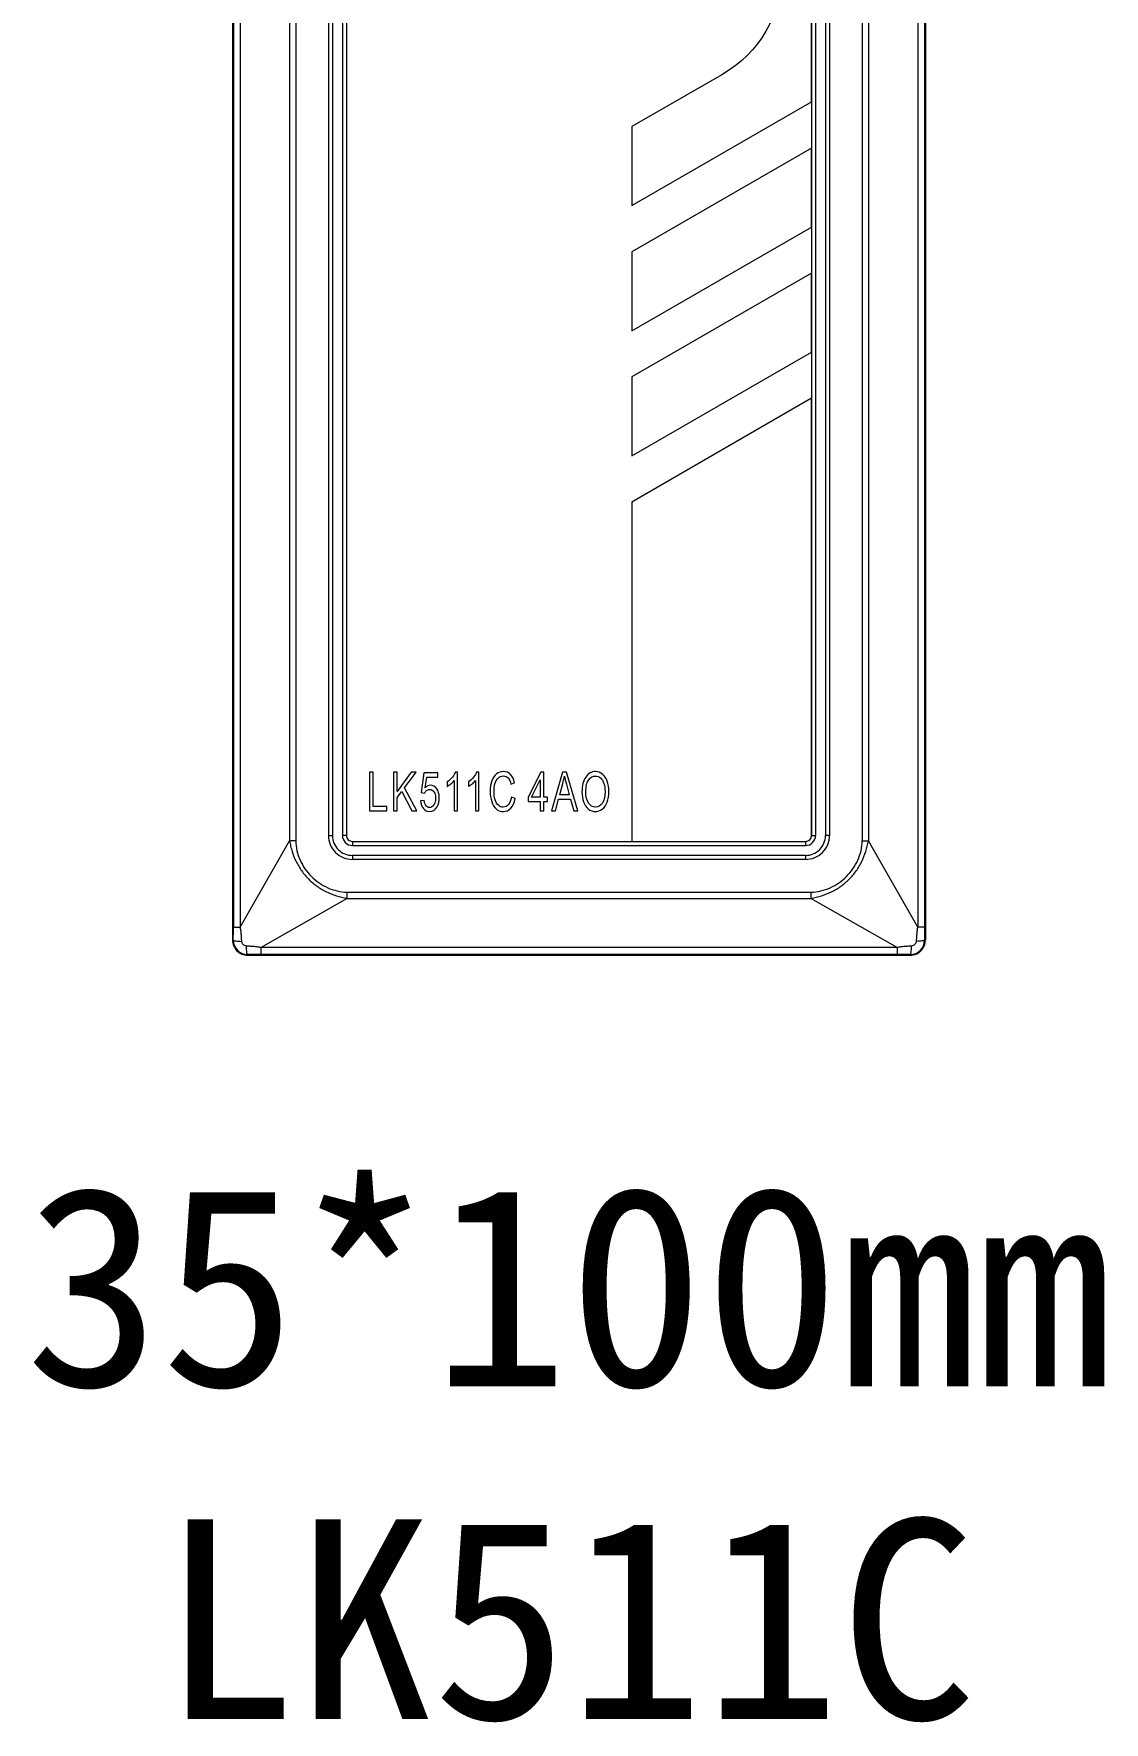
# Model space of a CAD drawing. Header units: millimetres. Extents: x 33157 to 59611, y -29750 to 1750.
# Drawn here: x 54262.1 to 54315.7, y -4055.3 to -3970.8 of the extents above; entities that cross this region are included whole.
import ezdxf

# ---------------------------------------------------------------- set-up
doc = ezdxf.new("R2010")
doc.units = ezdxf.units.MM
doc.layers.get('0').update_dxf_attribs({"lineweight": 18})
doc.layers.add('细实线', color=7, linetype='Continuous', lineweight=20)
doc.styles.add('WMF-宋体0', font='')
doc.styles.get('WMF-宋体0').set_extended_font_data('宋体')

msp = doc.modelspace()

# ---------------------------------------------------------------- linework, layer by layer
at = {"lineweight": 9}
for p, q in [((54272.014, -3917.66), (54272.014, -4016.16)), ((54272.052, -3918.324), (54272.052, -4015.496)), ((54272.394, -3918.324), (54272.394, -4015.496)), ((54306.335, -3918.324), (54306.335, -4015.496)), ((54306.677, -3918.324), (54306.677, -4015.496)), ((54306.714, -3917.66), (54306.714, -4016.16)), ((54274.86, -3922.641), (54274.86, -4011.179)), ((54275.177, -3922.641), (54275.177, -4011.179)), ((54276.814, -3922.91), (54276.814, -4010.91)), ((54277.014, -3922.91), (54277.014, -4010.91)), ((54277.514, -3922.91), (54277.514, -4010.91)), ((54277.714, -3922.91), (54277.714, -4010.91)), ((54301.014, -3922.91), (54301.014, -4010.91)), ((54301.214, -3922.91), (54301.214, -4010.91)), ((54301.714, -3922.91), (54301.714, -4010.91)), ((54301.914, -3922.91), (54301.914, -4010.91)), ((54303.552, -3922.641), (54303.552, -4011.179)), ((54303.868, -3922.641), (54303.868, -4011.179)), ((54274.86, -4011.179), (54274.86, -4011.179)), ((54275.177, -4011.179), (54275.177, -4011.179)), ((54277.014, -4010.91), (54277.014, -4010.91)), ((54277.714, -4010.91), (54277.714, -4010.91)), ((54278.014, -4011.21), (54278.014, -4011.21)), ((54278.014, -4011.21), (54278.014, -4011.41)), ((54300.714, -4011.21), (54300.714, -4011.21)), ((54300.714, -4011.21), (54300.714, -4011.21)), ((54300.714, -4011.21), (54300.714, -4011.41)), ((54300.714, -4011.21), (54300.714, -4011.21)), ((54300.714, -4011.41), (54300.714, -4011.41)), ((54301.214, -4010.91), (54301.214, -4010.91)), ((54301.914, -4010.91), (54301.914, -4010.91)), ((54303.868, -4011.179), (54303.868, -4011.179)), ((54278.014, -4011.91), (54278.014, -4011.91)), ((54278.014, -4011.91), (54278.014, -4012.11)), ((54300.714, -4011.91), (54300.714, -4011.91)), ((54300.714, -4011.91), (54300.714, -4011.91)), ((54300.714, -4011.91), (54300.714, -4012.11)), ((54300.714, -4012.11), (54300.714, -4012.11)), ((54277.745, -4013.748), (54277.745, -4013.748)), ((54277.745, -4013.748), (54277.745, -4014.064)), ((54300.984, -4013.748), (54300.984, -4013.748)), ((54300.984, -4013.748), (54300.984, -4013.748)), ((54300.984, -4013.748), (54300.984, -4014.064)), ((54277.745, -4014.064), (54277.745, -4014.064)), ((54300.984, -4014.064), (54300.984, -4014.064)), ((54272.394, -4015.496), (54272.394, -4015.496)), ((54306.677, -4015.496), (54306.677, -4015.496)), ((54272.051, -4016.16), (54272.051, -4016.16)), ((54306.714, -4016.16), (54306.714, -4016.16)), ((54272.764, -4016.873), (54272.764, -4016.873)), ((54272.764, -4016.873), (54272.764, -4016.91)), ((54273.428, -4016.53), (54273.428, -4016.53)), ((54273.428, -4016.53), (54273.428, -4016.872)), ((54305.3, -4016.53), (54305.3, -4016.53)), ((54305.3, -4016.53), (54305.3, -4016.53)), ((54305.3, -4016.53), (54305.3, -4016.872)), ((54305.3, -4016.872), (54305.3, -4016.872)), ((54305.964, -4016.873), (54305.964, -4016.873)), ((54305.964, -4016.873), (54305.964, -4016.91)), ((54305.964, -4016.91), (54305.964, -4016.91))]:
    msp.add_line(p, q, dxfattribs=at)
for points, knots in [([(54299.514, -3922.61), (54299.514, -3922.61), (54300.714, -3922.61), (54300.714, -3922.61), (54300.879, -3922.61), (54301.014, -3922.745), (54301.014, -3922.91), (54301.014, -3922.91), (54301.014, -3974.167), (54301.014, -3974.167), (54301.014, -3974.167), (54292.014, -3979.363), (54292.014, -3979.363), (54292.014, -3979.363), (54292.014, -3975.406), (54292.014, -3975.406), (54292.014, -3975.406), (54296.514, -3972.808), (54296.514, -3972.808), (54298.422, -3971.706), (54299.514, -3969.815), (54299.514, -3967.612), (54299.514, -3967.612), (54299.514, -3922.61), (54299.514, -3922.61)], [0, 0, 0, 0, 146014.394402, 146014.394402, 146014.394402, 292028.788803, 292028.788803, 292028.788803, 438043.183205, 438043.183205, 438043.183205, 584057.577606, 584057.577606, 584057.577606, 730071.972008, 730071.972008, 730071.972008, 876086.366409, 876086.366409, 876086.366409, 1022100.760811, 1022100.760811, 1022100.760811, 1168115.155212, 1168115.155212, 1168115.155212, 1168115.155212]), ([(54301.014, -3976.477), (54301.014, -3976.477), (54301.014, -3980.434), (54301.014, -3980.434), (54301.014, -3980.434), (54292.014, -3985.63), (54292.014, -3985.63), (54292.014, -3985.63), (54292.014, -3981.673), (54292.014, -3981.673), (54292.014, -3981.673), (54301.014, -3976.477), (54301.014, -3976.477)], [0, 0, 0, 0, 156053.905541, 156053.905541, 156053.905541, 312107.811082, 312107.811082, 312107.811082, 468161.716623, 468161.716623, 468161.716623, 624215.622164, 624215.622164, 624215.622164, 624215.622164]), ([(54301.014, -3982.744), (54301.014, -3982.744), (54301.014, -3986.701), (54301.014, -3986.701), (54301.014, -3986.701), (54292.014, -3991.898), (54292.014, -3991.898), (54292.014, -3991.898), (54292.014, -3987.94), (54292.014, -3987.94), (54292.014, -3987.94), (54301.014, -3982.744), (54301.014, -3982.744)], [0, 0, 0, 0, 156063.437975, 156063.437975, 156063.437975, 312126.875951, 312126.875951, 312126.875951, 468190.313926, 468190.313926, 468190.313926, 624253.751902, 624253.751902, 624253.751902, 624253.751902]), ([(54301.014, -3989.011), (54301.014, -3989.011), (54301.014, -4010.91), (54301.014, -4010.91), (54301.014, -4011.075), (54300.879, -4011.21), (54300.714, -4011.21), (54300.714, -4011.21), (54292.014, -4011.21), (54292.014, -4011.21), (54292.014, -4011.21), (54292.014, -3994.207), (54292.014, -3994.207), (54292.014, -3994.207), (54301.014, -3989.011), (54301.014, -3989.011)], [0, 0, 0, 0, 151672.526687, 151672.526687, 151672.526687, 303345.053375, 303345.053375, 303345.053375, 455017.580062, 455017.580062, 455017.580062, 606690.106749, 606690.106749, 606690.106749, 758362.633437, 758362.633437, 758362.633437, 758362.633437]), ([(54278.864, -4009.678), (54278.864, -4009.678), (54278.864, -4007.743), (54278.864, -4007.743), (54278.864, -4007.743), (54279.051, -4007.743), (54279.051, -4007.743), (54279.051, -4007.743), (54279.051, -4009.451), (54279.051, -4009.451), (54279.051, -4009.451), (54279.745, -4009.451), (54279.745, -4009.451), (54279.745, -4009.451), (54279.745, -4009.678), (54279.745, -4009.678), (54279.745, -4009.678), (54278.864, -4009.678), (54278.864, -4009.678)], [0, 0, 0, 0, 149412.072961, 149412.072961, 149412.072961, 298824.145922, 298824.145922, 298824.145922, 448236.218884, 448236.218884, 448236.218884, 597648.291845, 597648.291845, 597648.291845, 747060.364806, 747060.364806, 747060.364806, 896472.437767, 896472.437767, 896472.437767, 896472.437767]), ([(54280.07, -4009.678), (54280.07, -4009.678), (54280.07, -4007.743), (54280.07, -4007.743), (54280.07, -4007.743), (54280.257, -4007.743), (54280.257, -4007.743), (54280.257, -4007.743), (54280.257, -4008.702), (54280.257, -4008.702), (54280.257, -4008.702), (54280.958, -4007.743), (54280.958, -4007.743), (54280.958, -4007.743), (54281.211, -4007.743), (54281.211, -4007.743), (54281.211, -4007.743), (54280.619, -4008.527), (54280.619, -4008.527), (54280.619, -4008.527), (54281.236, -4009.678), (54281.236, -4009.678), (54281.236, -4009.678), (54280.99, -4009.678), (54280.99, -4009.678), (54280.99, -4009.678), (54280.488, -4008.701), (54280.488, -4008.701), (54280.488, -4008.701), (54280.257, -4009.007), (54280.257, -4009.007), (54280.257, -4009.007), (54280.257, -4009.678), (54280.257, -4009.678), (54280.257, -4009.678), (54280.07, -4009.678), (54280.07, -4009.678)], [0, 0, 0, 0, 142767.807268, 142767.807268, 142767.807268, 285535.614536, 285535.614536, 285535.614536, 428303.421804, 428303.421804, 428303.421804, 571071.229072, 571071.229072, 571071.229072, 713839.03634, 713839.03634, 713839.03634, 856606.843608, 856606.843608, 856606.843608, 999374.650876, 999374.650876, 999374.650876, 1142142.458144, 1142142.458144, 1142142.458144, 1284910.265412, 1284910.265412, 1284910.265412, 1427678.07268, 1427678.07268, 1427678.07268, 1570445.879947, 1570445.879947, 1570445.879947, 1713213.687215, 1713213.687215, 1713213.687215, 1713213.687215]), ([(54281.433, -4009.17), (54281.433, -4009.17), (54281.614, -4009.151), (54281.614, -4009.151), (54281.627, -4009.272), (54281.658, -4009.363), (54281.707, -4009.424), (54281.756, -4009.485), (54281.815, -4009.515), (54281.885, -4009.515), (54281.97, -4009.515), (54282.04, -4009.472), (54282.098, -4009.386), (54282.155, -4009.3), (54282.183, -4009.185), (54282.183, -4009.043), (54282.183, -4008.907), (54282.156, -4008.801), (54282.101, -4008.722), (54282.046, -4008.644), (54281.974, -4008.605), (54281.883, -4008.605), (54281.827, -4008.605), (54281.777, -4008.622), (54281.732, -4008.657), (54281.688, -4008.693), (54281.653, -4008.738), (54281.628, -4008.794), (54281.628, -4008.794), (54281.464, -4008.761), (54281.464, -4008.761), (54281.464, -4008.761), (54281.6, -4007.767), (54281.6, -4007.767), (54281.6, -4007.767), (54282.3, -4007.767), (54282.3, -4007.767), (54282.3, -4007.767), (54282.3, -4007.994), (54282.3, -4007.994), (54282.3, -4007.994), (54281.738, -4007.994), (54281.738, -4007.994), (54281.738, -4007.994), (54281.663, -4008.516), (54281.663, -4008.516), (54281.748, -4008.434), (54281.836, -4008.394), (54281.929, -4008.394), (54282.052, -4008.394), (54282.155, -4008.452), (54282.24, -4008.57), (54282.324, -4008.687), (54282.367, -4008.837), (54282.367, -4009.021), (54282.367, -4009.196), (54282.329, -4009.347), (54282.255, -4009.475), (54282.165, -4009.632), (54282.041, -4009.71), (54281.885, -4009.71), (54281.757, -4009.71), (54281.653, -4009.661), (54281.571, -4009.562), (54281.49, -4009.463), (54281.444, -4009.333), (54281.433, -4009.17)], [0, 0, 0, 0, 139752.535337, 139752.535337, 139752.535337, 279505.070673, 279505.070673, 279505.070673, 419257.60601, 419257.60601, 419257.60601, 559010.141347, 559010.141347, 559010.141347, 698762.676683, 698762.676683, 698762.676683, 838515.21202, 838515.21202, 838515.21202, 978267.747357, 978267.747357, 978267.747357, 1118020.282693, 1118020.282693, 1118020.282693, 1257772.81803, 1257772.81803, 1257772.81803, 1397525.353367, 1397525.353367, 1397525.353367, 1537277.888703, 1537277.888703, 1537277.888703, 1677030.42404, 1677030.42404, 1677030.42404, 1816782.959377, 1816782.959377, 1816782.959377, 1956535.494713, 1956535.494713, 1956535.494713, 2096288.03005, 2096288.03005, 2096288.03005, 2236040.565387, 2236040.565387, 2236040.565387, 2375793.100723, 2375793.100723, 2375793.100723, 2515545.63606, 2515545.63606, 2515545.63606, 2655298.171397, 2655298.171397, 2655298.171397, 2795050.706734, 2795050.706734, 2795050.706734, 2934803.24207, 2934803.24207, 2934803.24207, 3074555.777407, 3074555.777407, 3074555.777407, 3074555.777407]), ([(54283.288, -4009.678), (54283.288, -4009.678), (54283.115, -4009.678), (54283.115, -4009.678), (54283.115, -4009.678), (54283.115, -4008.163), (54283.115, -4008.163), (54283.073, -4008.218), (54283.018, -4008.273), (54282.951, -4008.327), (54282.883, -4008.382), (54282.822, -4008.423), (54282.768, -4008.45), (54282.768, -4008.45), (54282.768, -4008.22), (54282.768, -4008.22), (54282.865, -4008.158), (54282.95, -4008.082), (54283.022, -4007.993), (54283.095, -4007.904), (54283.146, -4007.818), (54283.177, -4007.734), (54283.177, -4007.734), (54283.288, -4007.734), (54283.288, -4007.734), (54283.288, -4007.734), (54283.288, -4009.678), (54283.288, -4009.678)], [0, 0, 0, 0, 144764.53479, 144764.53479, 144764.53479, 289529.069581, 289529.069581, 289529.069581, 434293.604371, 434293.604371, 434293.604371, 579058.139162, 579058.139162, 579058.139162, 723822.673952, 723822.673952, 723822.673952, 868587.208743, 868587.208743, 868587.208743, 1013351.743533, 1013351.743533, 1013351.743533, 1158116.278323, 1158116.278323, 1158116.278323, 1302880.813114, 1302880.813114, 1302880.813114, 1302880.813114]), ([(54284.348, -4009.678), (54284.348, -4009.678), (54284.174, -4009.678), (54284.174, -4009.678), (54284.174, -4009.678), (54284.174, -4008.163), (54284.174, -4008.163), (54284.133, -4008.218), (54284.078, -4008.273), (54284.01, -4008.327), (54283.942, -4008.382), (54283.881, -4008.423), (54283.827, -4008.45), (54283.827, -4008.45), (54283.827, -4008.22), (54283.827, -4008.22), (54283.924, -4008.158), (54284.009, -4008.082), (54284.082, -4007.993), (54284.154, -4007.904), (54284.206, -4007.818), (54284.236, -4007.734), (54284.236, -4007.734), (54284.348, -4007.734), (54284.348, -4007.734), (54284.348, -4007.734), (54284.348, -4009.678), (54284.348, -4009.678)], [0, 0, 0, 0, 144767.254141, 144767.254141, 144767.254141, 289534.508283, 289534.508283, 289534.508283, 434301.762424, 434301.762424, 434301.762424, 579069.016565, 579069.016565, 579069.016565, 723836.270707, 723836.270707, 723836.270707, 868603.524848, 868603.524848, 868603.524848, 1013370.778989, 1013370.778989, 1013370.778989, 1158138.033131, 1158138.033131, 1158138.033131, 1302905.287272, 1302905.287272, 1302905.287272, 1302905.287272]), ([(54285.977, -4008.999), (54285.977, -4008.999), (54286.164, -4009.064), (54286.164, -4009.064), (54286.125, -4009.274), (54286.055, -4009.434), (54285.953, -4009.544), (54285.852, -4009.655), (54285.728, -4009.71), (54285.581, -4009.71), (54285.429, -4009.71), (54285.305, -4009.668), (54285.21, -4009.583), (54285.115, -4009.498), (54285.043, -4009.375), (54284.993, -4009.214), (54284.944, -4009.053), (54284.919, -4008.88), (54284.919, -4008.696), (54284.919, -4008.494), (54284.947, -4008.319), (54285.003, -4008.169), (54285.059, -4008.019), (54285.139, -4007.905), (54285.242, -4007.827), (54285.346, -4007.749), (54285.46, -4007.71), (54285.584, -4007.71), (54285.725, -4007.71), (54285.844, -4007.759), (54285.939, -4007.858), (54286.036, -4007.957), (54286.103, -4008.095), (54286.14, -4008.273), (54286.14, -4008.273), (54285.957, -4008.333), (54285.957, -4008.333), (54285.925, -4008.192), (54285.877, -4008.089), (54285.815, -4008.025), (54285.753, -4007.961), (54285.675, -4007.929), (54285.58, -4007.929), (54285.472, -4007.929), (54285.382, -4007.965), (54285.309, -4008.036), (54285.237, -4008.107), (54285.185, -4008.203), (54285.156, -4008.323), (54285.127, -4008.443), (54285.112, -4008.567), (54285.112, -4008.694), (54285.112, -4008.859), (54285.129, -4009.002), (54285.164, -4009.125), (54285.199, -4009.248), (54285.253, -4009.339), (54285.327, -4009.4), (54285.4, -4009.461), (54285.48, -4009.491), (54285.565, -4009.491), (54285.67, -4009.491), (54285.758, -4009.45), (54285.83, -4009.367), (54285.902, -4009.284), (54285.951, -4009.162), (54285.977, -4008.999)], [0, 0, 0, 0, 139760.458787, 139760.458787, 139760.458787, 279520.917575, 279520.917575, 279520.917575, 419281.376362, 419281.376362, 419281.376362, 559041.83515, 559041.83515, 559041.83515, 698802.293937, 698802.293937, 698802.293937, 838562.752724, 838562.752724, 838562.752724, 978323.211512, 978323.211512, 978323.211512, 1118083.670299, 1118083.670299, 1118083.670299, 1257844.129087, 1257844.129087, 1257844.129087, 1397604.587874, 1397604.587874, 1397604.587874, 1537365.046661, 1537365.046661, 1537365.046661, 1677125.505449, 1677125.505449, 1677125.505449, 1816885.964236, 1816885.964236, 1816885.964236, 1956646.423024, 1956646.423024, 1956646.423024, 2096406.881811, 2096406.881811, 2096406.881811, 2236167.340599, 2236167.340599, 2236167.340599, 2375927.799386, 2375927.799386, 2375927.799386, 2515688.258173, 2515688.258173, 2515688.258173, 2655448.716961, 2655448.716961, 2655448.716961, 2795209.175748, 2795209.175748, 2795209.175748, 2934969.634536, 2934969.634536, 2934969.634536, 3074730.093323, 3074730.093323, 3074730.093323, 3074730.093323]), ([(54287.427, -4009.678), (54287.427, -4009.678), (54287.427, -4009.216), (54287.427, -4009.216), (54287.427, -4009.216), (54286.814, -4009.216), (54286.814, -4009.216), (54286.814, -4009.216), (54286.814, -4008.997), (54286.814, -4008.997), (54286.814, -4008.997), (54287.459, -4007.743), (54287.459, -4007.743), (54287.459, -4007.743), (54287.601, -4007.743), (54287.601, -4007.743), (54287.601, -4007.743), (54287.601, -4008.997), (54287.601, -4008.997), (54287.601, -4008.997), (54287.792, -4008.997), (54287.792, -4008.997), (54287.792, -4008.997), (54287.792, -4009.216), (54287.792, -4009.216), (54287.792, -4009.216), (54287.601, -4009.216), (54287.601, -4009.216), (54287.601, -4009.216), (54287.601, -4009.678), (54287.601, -4009.678), (54287.601, -4009.678), (54287.427, -4009.678), (54287.427, -4009.678)], [0, 0, 0, 0, 143205.393942, 143205.393942, 143205.393942, 286410.787884, 286410.787884, 286410.787884, 429616.181827, 429616.181827, 429616.181827, 572821.575769, 572821.575769, 572821.575769, 716026.969711, 716026.969711, 716026.969711, 859232.363653, 859232.363653, 859232.363653, 1002437.757595, 1002437.757595, 1002437.757595, 1145643.151537, 1145643.151537, 1145643.151537, 1288848.54548, 1288848.54548, 1288848.54548, 1432053.939422, 1432053.939422, 1432053.939422, 1575259.333364, 1575259.333364, 1575259.333364, 1575259.333364]), ([(54287.993, -4009.678), (54287.993, -4009.678), (54288.534, -4007.743), (54288.534, -4007.743), (54288.534, -4007.743), (54288.74, -4007.743), (54288.74, -4007.743), (54288.74, -4007.743), (54289.314, -4009.678), (54289.314, -4009.678), (54289.314, -4009.678), (54289.102, -4009.678), (54289.102, -4009.678), (54289.102, -4009.678), (54288.938, -4009.091), (54288.938, -4009.091), (54288.938, -4009.091), (54288.344, -4009.091), (54288.344, -4009.091), (54288.344, -4009.091), (54288.191, -4009.678), (54288.191, -4009.678), (54288.191, -4009.678), (54287.993, -4009.678), (54287.993, -4009.678)], [0, 0, 0, 0, 146113.336366, 146113.336366, 146113.336366, 292226.672731, 292226.672731, 292226.672731, 438340.009097, 438340.009097, 438340.009097, 584453.345463, 584453.345463, 584453.345463, 730566.681828, 730566.681828, 730566.681828, 876680.018194, 876680.018194, 876680.018194, 1022793.35456, 1022793.35456, 1022793.35456, 1168906.690925, 1168906.690925, 1168906.690925, 1168906.690925]), ([(54288.399, -4008.883), (54288.399, -4008.883), (54288.88, -4008.883), (54288.88, -4008.883), (54288.88, -4008.883), (54288.733, -4008.347), (54288.733, -4008.347), (54288.688, -4008.184), (54288.655, -4008.049), (54288.632, -4007.943), (54288.612, -4008.069), (54288.586, -4008.193), (54288.554, -4008.315), (54288.554, -4008.315), (54288.399, -4008.883), (54288.399, -4008.883)], [0, 0, 0, 0, 151687.625997, 151687.625997, 151687.625997, 303375.251994, 303375.251994, 303375.251994, 455062.87799, 455062.87799, 455062.87799, 606750.503987, 606750.503987, 606750.503987, 758438.129984, 758438.129984, 758438.129984, 758438.129984]), ([(54289.515, -4008.736), (54289.515, -4008.415), (54289.578, -4008.164), (54289.703, -4007.982), (54289.829, -4007.801), (54289.992, -4007.71), (54290.191, -4007.71), (54290.321, -4007.71), (54290.438, -4007.753), (54290.543, -4007.838), (54290.647, -4007.923), (54290.727, -4008.042), (54290.782, -4008.195), (54290.837, -4008.347), (54290.864, -4008.52), (54290.864, -4008.713), (54290.864, -4008.909), (54290.836, -4009.085), (54290.778, -4009.239), (54290.72, -4009.394), (54290.638, -4009.511), (54290.532, -4009.591), (54290.426, -4009.67), (54290.312, -4009.71), (54290.19, -4009.71), (54290.056, -4009.71), (54289.938, -4009.666), (54289.833, -4009.578), (54289.729, -4009.49), (54289.649, -4009.37), (54289.595, -4009.218), (54289.542, -4009.066), (54289.515, -4008.906), (54289.515, -4008.736)], [0, 0, 0, 0, 143212.845721, 143212.845721, 143212.845721, 286425.691442, 286425.691442, 286425.691442, 429638.537163, 429638.537163, 429638.537163, 572851.382885, 572851.382885, 572851.382885, 716064.228606, 716064.228606, 716064.228606, 859277.074327, 859277.074327, 859277.074327, 1002489.920048, 1002489.920048, 1002489.920048, 1145702.765769, 1145702.765769, 1145702.765769, 1288915.61149, 1288915.61149, 1288915.61149, 1432128.457211, 1432128.457211, 1432128.457211, 1575341.302933, 1575341.302933, 1575341.302933, 1575341.302933]), ([(54289.708, -4008.74), (54289.708, -4008.973), (54289.753, -4009.156), (54289.845, -4009.29), (54289.936, -4009.424), (54290.051, -4009.491), (54290.189, -4009.491), (54290.329, -4009.491), (54290.444, -4009.424), (54290.535, -4009.288), (54290.626, -4009.153), (54290.671, -4008.961), (54290.671, -4008.713), (54290.671, -4008.556), (54290.652, -4008.418), (54290.613, -4008.301), (54290.574, -4008.184), (54290.518, -4008.093), (54290.443, -4008.029), (54290.368, -4007.964), (54290.284, -4007.932), (54290.192, -4007.932), (54290.059, -4007.932), (54289.946, -4007.994), (54289.851, -4008.118), (54289.755, -4008.243), (54289.708, -4008.45), (54289.708, -4008.74)], [0, 0, 0, 0, 144783.812955, 144783.812955, 144783.812955, 289567.625909, 289567.625909, 289567.625909, 434351.438864, 434351.438864, 434351.438864, 579135.251818, 579135.251818, 579135.251818, 723919.064773, 723919.064773, 723919.064773, 868702.877727, 868702.877727, 868702.877727, 1013486.690682, 1013486.690682, 1013486.690682, 1158270.503637, 1158270.503637, 1158270.503637, 1303054.316591, 1303054.316591, 1303054.316591, 1303054.316591]), ([(54287.427, -4008.997), (54287.427, -4008.997), (54287.427, -4008.126), (54287.427, -4008.126), (54287.427, -4008.126), (54286.985, -4008.997), (54286.985, -4008.997), (54286.985, -4008.997), (54287.427, -4008.997), (54287.427, -4008.997)], [0, 0, 0, 0, 162044.959469, 162044.959469, 162044.959469, 324089.918939, 324089.918939, 324089.918939, 486134.878408, 486134.878408, 486134.878408, 486134.878408])]:
    msp.add_open_spline(points, degree=3, knots=knots)
for points in [[(54272.394, -4015.496), (54272.394, -4015.496), (54274.86, -4011.179), (54274.86, -4011.179)], [(54275.177, -4011.179), (54275.177, -4011.179), (54274.86, -4011.179), (54274.86, -4011.179)], [(54276.814, -4010.91), (54276.814, -4010.91), (54277.014, -4010.91), (54277.014, -4010.91)], [(54277.714, -4010.91), (54277.714, -4010.91), (54277.514, -4010.91), (54277.514, -4010.91)], [(54278.014, -4011.21), (54278.014, -4011.21), (54300.714, -4011.21), (54300.714, -4011.21)], [(54278.014, -4011.21), (54278.014, -4011.21), (54300.714, -4011.21), (54300.714, -4011.21)], [(54278.014, -4011.41), (54278.014, -4011.41), (54300.714, -4011.41), (54300.714, -4011.41)], [(54301.014, -4010.91), (54301.014, -4010.91), (54301.214, -4010.91), (54301.214, -4010.91)], [(54301.914, -4010.91), (54301.914, -4010.91), (54301.714, -4010.91), (54301.714, -4010.91)], [(54303.552, -4011.179), (54303.552, -4011.179), (54303.868, -4011.179), (54303.868, -4011.179)], [(54306.335, -4015.496), (54306.335, -4015.496), (54303.868, -4011.179), (54303.868, -4011.179)], [(54300.714, -4011.91), (54300.714, -4011.91), (54278.014, -4011.91), (54278.014, -4011.91)], [(54300.714, -4012.11), (54300.714, -4012.11), (54278.014, -4012.11), (54278.014, -4012.11)], [(54277.745, -4013.748), (54277.745, -4013.748), (54300.984, -4013.748), (54300.984, -4013.748)], [(54273.428, -4016.53), (54273.428, -4016.53), (54277.745, -4014.064), (54277.745, -4014.064)], [(54277.745, -4014.064), (54277.745, -4014.064), (54300.984, -4014.064), (54300.984, -4014.064)], [(54305.3, -4016.53), (54305.3, -4016.53), (54300.984, -4014.064), (54300.984, -4014.064)], [(54272.052, -4015.496), (54272.052, -4015.496), (54272.394, -4015.496), (54272.394, -4015.496)], [(54272.051, -4016.16), (54272.052, -4015.938), (54272.052, -4015.717), (54272.052, -4015.496)], [(54306.677, -4015.496), (54306.677, -4015.496), (54306.335, -4015.496), (54306.335, -4015.496)], [(54306.677, -4015.496), (54306.677, -4015.717), (54306.677, -4015.938), (54306.677, -4016.16)], [(54272.051, -4016.16), (54272.051, -4016.16), (54272.014, -4016.16), (54272.014, -4016.16)], [(54306.677, -4016.16), (54306.677, -4016.16), (54306.714, -4016.16), (54306.714, -4016.16)], [(54272.764, -4016.91), (54272.764, -4016.91), (54305.964, -4016.91), (54305.964, -4016.91)], [(54273.428, -4016.872), (54273.207, -4016.872), (54272.986, -4016.872), (54272.764, -4016.873)], [(54305.3, -4016.53), (54305.3, -4016.53), (54273.428, -4016.53), (54273.428, -4016.53)], [(54305.3, -4016.872), (54305.3, -4016.872), (54273.428, -4016.872), (54273.428, -4016.872)], [(54305.964, -4016.873), (54305.743, -4016.872), (54305.522, -4016.872), (54305.3, -4016.872)]]:
    msp.add_open_spline(points, degree=3, dxfattribs=at)
for points, knots in [([(54274.86, -4011.179), (54274.882, -4011.267), (54274.902, -4011.356), (54274.923, -4011.444), (54274.945, -4011.532), (54274.969, -4011.62), (54274.997, -4011.707), (54275.051, -4011.88), (54275.117, -4012.05), (54275.197, -4012.213), (54275.277, -4012.376), (54275.37, -4012.533), (54275.475, -4012.682), (54275.58, -4012.83), (54275.698, -4012.969), (54275.826, -4013.098), (54275.955, -4013.226), (54276.094, -4013.344), (54276.243, -4013.449), (54276.391, -4013.555), (54276.548, -4013.647), (54276.711, -4013.727), (54276.874, -4013.807), (54277.044, -4013.873), (54277.218, -4013.928), (54277.304, -4013.955), (54277.392, -4013.979), (54277.48, -4014.001), (54277.568, -4014.023), (54277.657, -4014.042), (54277.745, -4014.064)], [0, 0, 0, 0, 144093.385707, 144093.385707, 144093.385707, 288186.771414, 288186.771414, 288186.771414, 432280.157121, 432280.157121, 432280.157121, 576373.542827, 576373.542827, 576373.542827, 720466.928534, 720466.928534, 720466.928534, 864560.314241, 864560.314241, 864560.314241, 1008653.699948, 1008653.699948, 1008653.699948, 1152747.085655, 1152747.085655, 1152747.085655, 1296840.471362, 1296840.471362, 1296840.471362, 1440933.857068, 1440933.857068, 1440933.857068, 1440933.857068]), ([(54275.177, -4011.179), (54275.177, -4011.345), (54275.199, -4011.512), (54275.237, -4011.674), (54275.275, -4011.836), (54275.328, -4011.994), (54275.396, -4012.146), (54275.532, -4012.449), (54275.725, -4012.728), (54275.961, -4012.963), (54276.196, -4013.199), (54276.475, -4013.392), (54276.778, -4013.528), (54276.93, -4013.596), (54277.088, -4013.649), (54277.25, -4013.687), (54277.412, -4013.725), (54277.579, -4013.748), (54277.745, -4013.748)], [0, 0, 0, 0, 149410.373698, 149410.373698, 149410.373698, 298820.747396, 298820.747396, 298820.747396, 448231.121093, 448231.121093, 448231.121093, 597641.494791, 597641.494791, 597641.494791, 747051.868489, 747051.868489, 747051.868489, 896462.242187, 896462.242187, 896462.242187, 896462.242187]), ([(54276.814, -4010.91), (54276.814, -4011.228), (54276.941, -4011.533), (54277.166, -4011.758), (54277.391, -4011.983), (54277.696, -4012.11), (54278.014, -4012.11)], [0, 0, 0, 0, 175996.038786, 175996.038786, 175996.038786, 351992.077572, 351992.077572, 351992.077572, 351992.077572]), ([(54277.014, -4010.91), (54277.014, -4011.175), (54277.12, -4011.429), (54277.307, -4011.617), (54277.495, -4011.805), (54277.749, -4011.91), (54278.014, -4011.91)], [0, 0, 0, 0, 175996.423173, 175996.423173, 175996.423173, 351992.846347, 351992.846347, 351992.846347, 351992.846347]), ([(54277.514, -4010.91), (54277.514, -4011.042), (54277.567, -4011.17), (54277.661, -4011.263), (54277.755, -4011.357), (54277.882, -4011.41), (54278.014, -4011.41)], [0, 0, 0, 0, 175997.384532, 175997.384532, 175997.384532, 351994.769065, 351994.769065, 351994.769065, 351994.769065]), ([(54277.714, -4010.91), (54277.714, -4010.989), (54277.746, -4011.066), (54277.802, -4011.122), (54277.858, -4011.178), (54277.935, -4011.21), (54278.014, -4011.21)], [0, 0, 0, 0, 175997.76908, 175997.76908, 175997.76908, 351995.53816, 351995.53816, 351995.53816, 351995.53816]), ([(54300.714, -4012.11), (54301.033, -4012.11), (54301.338, -4011.983), (54301.563, -4011.758), (54301.788, -4011.533), (54301.914, -4011.228), (54301.914, -4010.91)], [0, 0, 0, 0, 176071.90353, 176071.90353, 176071.90353, 352143.807061, 352143.807061, 352143.807061, 352143.807061]), ([(54300.714, -4011.91), (54300.98, -4011.91), (54301.234, -4011.805), (54301.421, -4011.617), (54301.609, -4011.429), (54301.714, -4011.175), (54301.714, -4010.91)], [0, 0, 0, 0, 176071.431436, 176071.431436, 176071.431436, 352142.862871, 352142.862871, 352142.862871, 352142.862871]), ([(54300.714, -4011.41), (54300.847, -4011.41), (54300.974, -4011.357), (54301.068, -4011.263), (54301.162, -4011.17), (54301.214, -4011.042), (54301.214, -4010.91)], [0, 0, 0, 0, 176070.251304, 176070.251304, 176070.251304, 352140.502608, 352140.502608, 352140.502608, 352140.502608]), ([(54300.714, -4011.21), (54300.794, -4011.21), (54300.87, -4011.178), (54300.926, -4011.122), (54300.983, -4011.066), (54301.014, -4010.989), (54301.014, -4010.91)], [0, 0, 0, 0, 176069.77918, 176069.77918, 176069.77918, 352139.558361, 352139.558361, 352139.558361, 352139.558361]), ([(54300.984, -4013.748), (54301.15, -4013.748), (54301.316, -4013.725), (54301.478, -4013.687), (54301.641, -4013.65), (54301.799, -4013.596), (54301.951, -4013.528), (54302.253, -4013.392), (54302.532, -4013.199), (54302.768, -4012.963), (54303.004, -4012.728), (54303.197, -4012.449), (54303.332, -4012.146), (54303.4, -4011.994), (54303.454, -4011.836), (54303.492, -4011.674), (54303.53, -4011.512), (54303.552, -4011.345), (54303.552, -4011.179)], [0, 0, 0, 0, 149481.293041, 149481.293041, 149481.293041, 298962.586082, 298962.586082, 298962.586082, 448443.879123, 448443.879123, 448443.879123, 597925.172164, 597925.172164, 597925.172164, 747406.465206, 747406.465206, 747406.465206, 896887.758247, 896887.758247, 896887.758247, 896887.758247]), ([(54300.984, -4014.064), (54301.072, -4014.042), (54301.16, -4014.023), (54301.249, -4014.001), (54301.337, -4013.979), (54301.424, -4013.955), (54301.511, -4013.928), (54301.684, -4013.873), (54301.854, -4013.807), (54302.018, -4013.727), (54302.181, -4013.647), (54302.338, -4013.555), (54302.486, -4013.449), (54302.634, -4013.344), (54302.774, -4013.226), (54302.902, -4013.098), (54303.031, -4012.969), (54303.148, -4012.83), (54303.254, -4012.682), (54303.359, -4012.533), (54303.452, -4012.376), (54303.532, -4012.213), (54303.611, -4012.05), (54303.678, -4011.88), (54303.732, -4011.707), (54303.759, -4011.62), (54303.783, -4011.532), (54303.805, -4011.444), (54303.827, -4011.356), (54303.847, -4011.267), (54303.868, -4011.179)], [0, 0, 0, 0, 144162.693166, 144162.693166, 144162.693166, 288325.386332, 288325.386332, 288325.386332, 432488.079497, 432488.079497, 432488.079497, 576650.772663, 576650.772663, 576650.772663, 720813.465829, 720813.465829, 720813.465829, 864976.158995, 864976.158995, 864976.158995, 1009138.85216, 1009138.85216, 1009138.85216, 1153301.545326, 1153301.545326, 1153301.545326, 1297464.238492, 1297464.238492, 1297464.238492, 1441626.931658, 1441626.931658, 1441626.931658, 1441626.931658]), ([(54272.472, -4016.215), (54272.468, -4016.155), (54272.465, -4016.095), (54272.461, -4016.035), (54272.458, -4015.974), (54272.454, -4015.914), (54272.449, -4015.854), (54272.444, -4015.794), (54272.438, -4015.734), (54272.431, -4015.673), (54272.424, -4015.613), (54272.416, -4015.552), (54272.394, -4015.496)], [0, 0, 0, 0, 156053.172714, 156053.172714, 156053.172714, 312106.345428, 312106.345428, 312106.345428, 468159.518142, 468159.518142, 468159.518142, 624212.690856, 624212.690856, 624212.690856, 624212.690856]), ([(54306.335, -4015.496), (54306.324, -4015.524), (54306.317, -4015.553), (54306.311, -4015.583), (54306.306, -4015.613), (54306.301, -4015.643), (54306.297, -4015.673), (54306.29, -4015.733), (54306.285, -4015.793), (54306.28, -4015.854), (54306.275, -4015.914), (54306.271, -4015.974), (54306.267, -4016.035), (54306.264, -4016.095), (54306.26, -4016.155), (54306.257, -4016.215)], [0, 0, 0, 0, 151746.079372, 151746.079372, 151746.079372, 303492.158744, 303492.158744, 303492.158744, 455238.238116, 455238.238116, 455238.238116, 606984.317489, 606984.317489, 606984.317489, 758730.396861, 758730.396861, 758730.396861, 758730.396861]), ([(54272.014, -4016.16), (54272.014, -4016.359), (54272.093, -4016.55), (54272.234, -4016.69), (54272.375, -4016.831), (54272.565, -4016.91), (54272.764, -4016.91)], [0, 0, 0, 0, 175989.562314, 175989.562314, 175989.562314, 351979.124628, 351979.124628, 351979.124628, 351979.124628]), ([(54272.051, -4016.16), (54272.051, -4016.349), (54272.126, -4016.53), (54272.26, -4016.664), (54272.394, -4016.798), (54272.575, -4016.873), (54272.764, -4016.873)], [0, 0, 0, 0, 175989.633051, 175989.633051, 175989.633051, 351979.266102, 351979.266102, 351979.266102, 351979.266102]), ([(54272.051, -4016.16), (54272.052, -4016.164), (54272.056, -4016.167), (54272.06, -4016.17), (54272.068, -4016.174), (54272.076, -4016.177), (54272.084, -4016.179), (54272.096, -4016.183), (54272.109, -4016.186), (54272.122, -4016.188), (54272.139, -4016.191), (54272.156, -4016.194), (54272.173, -4016.196), (54272.218, -4016.202), (54272.263, -4016.206), (54272.308, -4016.209), (54272.363, -4016.212), (54272.417, -4016.214), (54272.472, -4016.215)], [0, 0, 0, 0, 149407.60023, 149407.60023, 149407.60023, 298815.20046, 298815.20046, 298815.20046, 448222.800691, 448222.800691, 448222.800691, 597630.400921, 597630.400921, 597630.400921, 747038.001151, 747038.001151, 747038.001151, 896445.601381, 896445.601381, 896445.601381, 896445.601381]), ([(54272.709, -4016.452), (54272.649, -4016.449), (54272.59, -4016.421), (54272.546, -4016.378), (54272.503, -4016.334), (54272.475, -4016.275), (54272.472, -4016.215)], [0, 0, 0, 0, 175990.535979, 175990.535979, 175990.535979, 351981.071957, 351981.071957, 351981.071957, 351981.071957]), ([(54272.764, -4016.873), (54272.76, -4016.872), (54272.757, -4016.868), (54272.755, -4016.864), (54272.75, -4016.856), (54272.747, -4016.848), (54272.745, -4016.84), (54272.742, -4016.828), (54272.739, -4016.815), (54272.736, -4016.802), (54272.733, -4016.785), (54272.73, -4016.768), (54272.728, -4016.751), (54272.722, -4016.706), (54272.718, -4016.661), (54272.715, -4016.616), (54272.712, -4016.562), (54272.71, -4016.507), (54272.709, -4016.452)], [0, 0, 0, 0, 149410.145707, 149410.145707, 149410.145707, 298820.291414, 298820.291414, 298820.291414, 448230.437121, 448230.437121, 448230.437121, 597640.582828, 597640.582828, 597640.582828, 747050.728535, 747050.728535, 747050.728535, 896460.874242, 896460.874242, 896460.874242, 896460.874242]), ([(54273.428, -4016.53), (54273.4, -4016.519), (54273.371, -4016.512), (54273.341, -4016.507), (54273.311, -4016.501), (54273.281, -4016.497), (54273.251, -4016.493), (54273.191, -4016.485), (54273.131, -4016.48), (54273.07, -4016.475), (54273.01, -4016.471), (54272.95, -4016.467), (54272.889, -4016.463), (54272.829, -4016.459), (54272.769, -4016.456), (54272.709, -4016.452)], [0, 0, 0, 0, 151658.042663, 151658.042663, 151658.042663, 303316.085326, 303316.085326, 303316.085326, 454974.127989, 454974.127989, 454974.127989, 606632.170652, 606632.170652, 606632.170652, 758290.213315, 758290.213315, 758290.213315, 758290.213315]), ([(54306.02, -4016.452), (54305.96, -4016.456), (54305.899, -4016.459), (54305.839, -4016.463), (54305.779, -4016.466), (54305.718, -4016.47), (54305.658, -4016.475), (54305.598, -4016.48), (54305.538, -4016.486), (54305.478, -4016.493), (54305.417, -4016.5), (54305.356, -4016.509), (54305.3, -4016.53)], [0, 0, 0, 0, 156145.847141, 156145.847141, 156145.847141, 312291.694281, 312291.694281, 312291.694281, 468437.541422, 468437.541422, 468437.541422, 624583.388563, 624583.388563, 624583.388563, 624583.388563]), ([(54305.964, -4016.91), (54306.163, -4016.91), (54306.354, -4016.831), (54306.495, -4016.69), (54306.635, -4016.55), (54306.714, -4016.359), (54306.714, -4016.16)], [0, 0, 0, 0, 176096.21358, 176096.21358, 176096.21358, 352192.427159, 352192.427159, 352192.427159, 352192.427159]), ([(54305.964, -4016.873), (54306.153, -4016.873), (54306.335, -4016.798), (54306.469, -4016.664), (54306.602, -4016.53), (54306.678, -4016.349), (54306.677, -4016.16)], [0, 0, 0, 0, 176096.126891, 176096.126891, 176096.126891, 352192.253782, 352192.253782, 352192.253782, 352192.253782]), ([(54305.964, -4016.873), (54305.969, -4016.872), (54305.972, -4016.868), (54305.974, -4016.864), (54305.979, -4016.856), (54305.981, -4016.848), (54305.984, -4016.84), (54305.987, -4016.828), (54305.99, -4016.815), (54305.992, -4016.802), (54305.996, -4016.785), (54305.998, -4016.768), (54306.001, -4016.751), (54306.006, -4016.706), (54306.01, -4016.661), (54306.013, -4016.616), (54306.017, -4016.562), (54306.019, -4016.507), (54306.02, -4016.452)], [0, 0, 0, 0, 149498.091932, 149498.091932, 149498.091932, 298996.183864, 298996.183864, 298996.183864, 448494.275795, 448494.275795, 448494.275795, 597992.367727, 597992.367727, 597992.367727, 747490.459659, 747490.459659, 747490.459659, 896988.551591, 896988.551591, 896988.551591, 896988.551591]), ([(54306.257, -4016.215), (54306.254, -4016.275), (54306.226, -4016.334), (54306.182, -4016.378), (54306.139, -4016.421), (54306.079, -4016.449), (54306.02, -4016.452)], [0, 0, 0, 0, 176095.156528, 176095.156528, 176095.156528, 352190.313056, 352190.313056, 352190.313056, 352190.313056]), ([(54306.677, -4016.16), (54306.677, -4016.164), (54306.672, -4016.167), (54306.668, -4016.17), (54306.66, -4016.174), (54306.652, -4016.177), (54306.644, -4016.179), (54306.632, -4016.183), (54306.619, -4016.186), (54306.606, -4016.188), (54306.589, -4016.191), (54306.572, -4016.194), (54306.555, -4016.196), (54306.511, -4016.202), (54306.466, -4016.206), (54306.421, -4016.209), (54306.366, -4016.212), (54306.311, -4016.214), (54306.257, -4016.215)], [0, 0, 0, 0, 149498.802897, 149498.802897, 149498.802897, 298997.605795, 298997.605795, 298997.605795, 448496.408692, 448496.408692, 448496.408692, 597995.21159, 597995.21159, 597995.21159, 747494.014487, 747494.014487, 747494.014487, 896992.817385, 896992.817385, 896992.817385, 896992.817385])]:
    msp.add_open_spline(points, degree=3, knots=knots, dxfattribs=at)

# ---------------------------------------------------------------- texts
at = {"layer": '细实线', "insert": (54288.831, -4041.912), "char_height": 10, "width": 151.63453, "attachment_point": 5, "style": 'WMF-宋体0'}
msp.add_mtext('\\pxqc;35*100mm\\PLK511C', dxfattribs=at)

doc.saveas('drawing.dxf')
